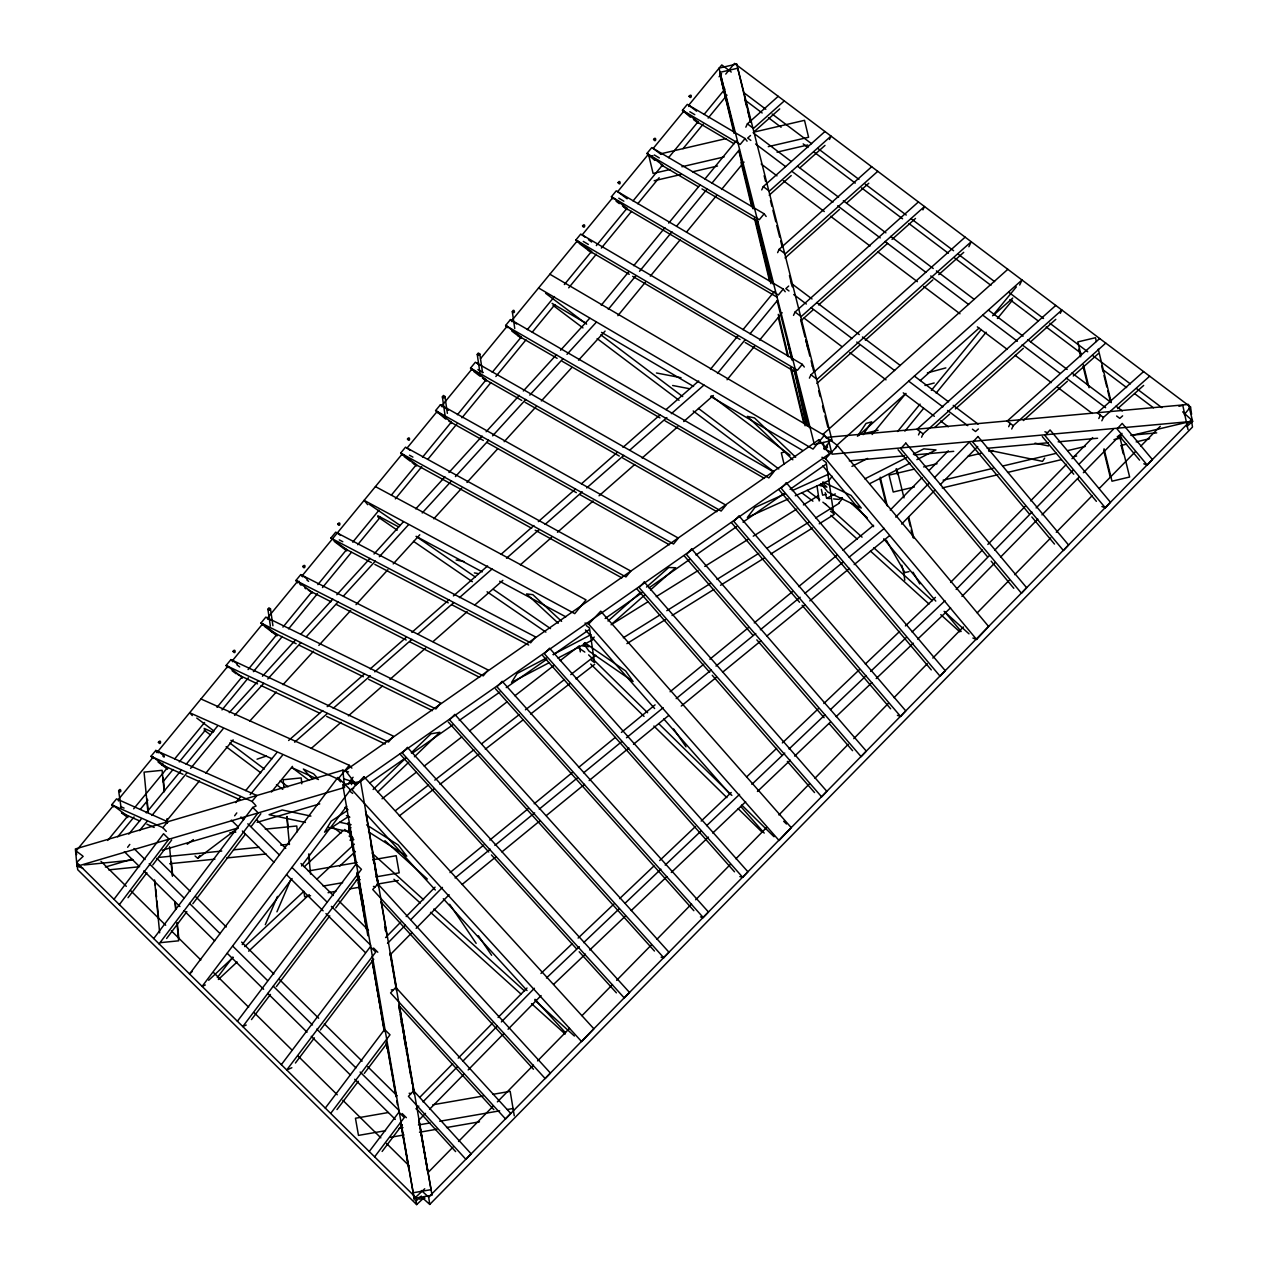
<?xml version="1.0" encoding="UTF-8"?>
<svg xmlns="http://www.w3.org/2000/svg" width="1268" height="1268" viewBox="0 0 1268 1268"><rect width="100%" height="100%" fill="white"/><g stroke="black" fill="none" stroke-linecap="round" stroke-linejoin="round"><path stroke-width="1.5" d="M265.313 924.705L277.47 896.413M276.931 911.819L290.61 879.992M745.838 127.18L747.391 123.836L778.219 96.32M761.719 189.915L763.288 186.57L824.945 131.523M829.478 139.448L831.031 136.104L769.359 191.151L763.288 186.57M777.617 252.649L779.17 249.305L871.687 166.742M793.514 315.383L795.068 312.039L918.412 201.945M809.412 378.118L810.965 374.773L965.138 237.148M922.93 209.87L924.483 206.526L801.154 316.62L795.068 312.039M826.023 448.143L829.906 439.806M835.453 448.476L837.007 445.147L1022.008 279.99L1019.678 285.015M968.895 246.737L971.225 241.728L817.052 379.354L810.965 374.773M918.507 434.924L920.061 431.596M921.551 437.222L923.104 433.878L1061.855 310.026L1060.302 313.354M1008.662 426.714L1010.216 423.385M1011.705 429.012L1013.259 425.668L1105.759 343.105M1098.817 418.519L1100.37 415.175M1101.844 420.802L1103.414 417.457L1149.664 376.184M594.216 637.011L592.362 640.007L557.983 658.044M857.437 436.24L866.028 423.433L871.75 421.848L863.159 434.655M1044.705 458.113L1042.518 461.346L988.596 450.172M195.066 856.011L197.792 858.357L199.979 855.456M127.624 847.309L129.796 844.425M113.993 899.297L163.556 833.726L168.945 839.051L119.366 904.623M128.036 897.696L146.914 872.717M152.81 864.919L171.703 839.939M234.628 815.8L236.799 812.915M153.713 938.558L252.728 807.462L256.136 805.972M159.102 943.883L258.117 812.788L252.728 807.462M166.615 938.479L186.887 911.629M192.847 903.735L245.342 834.233M251.302 826.34L260.843 813.707M348.209 783.957L350.586 780.803M353.661 788.427L350.459 789.837L202.119 986.393L205.321 984.982M217.319 977.596L232.741 957.166M242.236 944.581L292.084 878.534M301.578 865.965L346.671 806.21M237.385 1021.247L356.054 863.999L361.443 869.325L242.774 1026.557L246.198 1025.051M251.476 1019.583L270.449 994.429M276.392 986.567L329.791 915.813M335.719 907.951L359.446 876.489M281.337 1064.66L370.335 946.736L375.724 952.062L286.726 1069.986L291.862 1067.735M295.412 1063.012L314.401 1037.858M320.344 1029.996L373.743 959.226M325.29 1108.089L384.616 1029.473L390.005 1034.799L330.679 1113.415M336.987 1109.579L358.353 1081.287M364.281 1073.425L386.835 1043.548M369.242 1151.518L398.913 1112.21L404.286 1117.536L374.631 1156.844M382.128 1151.439L402.305 1124.7M832.188 476.277L828.939 480.54L795.242 495.788M150.971 756.33L155.821 750.434L256.865 795.496L252.015 801.392L150.971 756.33L152.826 758.153M111.695 804.768L116.545 798.872L167.693 821.759L162.859 827.655L111.695 804.768L113.613 806.844L113.423 805.545L76.096 850.971L76.635 854.6M226.069 665.51L230.919 659.614L393.397 736.137L388.547 742.034L226.069 665.51L227.971 667.618L227.78 666.318L157.993 751.274L158.183 752.574M260.986 623.016L265.82 617.12L440.741 703.058L435.907 708.955L260.986 623.016L262.856 625.14L262.666 623.84L232.63 660.422L232.821 661.722L230.919 659.614M295.888 580.522L300.738 574.626L488.101 669.979L483.266 675.876L295.888 580.522L297.742 582.662L298.947 581.188M330.885 538.06L335.719 532.164L535.524 636.932L530.674 642.813L330.885 538.06L346.639 549.583L346.83 550.867L334.229 541.388M400.672 453.072L405.506 447.176L630.767 571.06L625.932 576.94L400.672 453.072L402.432 455.244L402.241 453.944L302.402 575.466L302.592 576.781L300.738 574.626M435.59 410.61L440.44 404.714L678.364 538.107L673.53 544.004L435.59 410.61L445.765 419.137M470.523 368.132L475.357 362.236L725.962 505.171L721.127 511.067L470.523 368.132L472.203 370.288L472.013 368.988L441.977 405.57L442.167 406.869L440.44 404.714M505.615 325.48L510.449 319.584L773.702 472.029L768.868 477.925L505.615 325.48L507.263 327.619L507.073 326.32L480.493 358.685M510.449 319.584L512.098 321.723L511.907 320.424L577.32 240.809L577.511 242.109L575.894 239.969L580.728 234.073L802.295 364.344L804.308 367.023M585.309 237.29L582.155 234.913L612.824 197.57L613.015 198.886L611.414 196.746L616.248 190.85L783.228 289.072L785.225 291.751M654.827 160.402L646.918 153.507L651.768 147.611L764.144 213.801L766.157 216.463M690.347 117.163L682.438 110.284L687.288 104.388L745.077 138.513L747.074 141.176M158.072 762.036L167.535 769.153L167.344 767.853L153.159 757.17L118.257 799.648L118.447 800.948M267.707 619.244L267.516 617.944L297.568 581.362L311.754 592.061L311.944 593.361M451.503 423.464L451.313 422.149L437.127 411.466L407.076 448.048L410.23 450.425M662.72 166.346L662.53 165.03L648.344 154.347L617.674 191.674L627.121 198.807M693.501 119.541L698.224 123.107L698.034 121.807L683.848 111.108L653.178 148.451L661.056 154.395M688.889 106.528L688.698 105.212L721.777 64.937L731.24 72.054M719.083 76.809L721.587 73.75M725.74 74.099L734.521 63.4L1190.525 406.965L1191.587 414.256M162.827 763.304L161.622 764.778L182.988 774.304M107.701 840.446L127.608 816.227L113.423 805.545M133.695 808.81L167.344 767.853M174.667 758.93L204.576 722.506M217.05 707.338L241.966 677.001L227.78 666.318M248.068 669.583L276.852 634.523L262.666 623.84M282.954 627.105L311.754 592.061M317.84 584.627L346.639 549.583M352.726 542.165L378.958 510.243M391.447 495.027L416.427 464.627L402.241 453.944M422.513 457.209L451.313 422.149M457.415 414.731L486.199 379.671L472.013 368.988M492.253 372.317L521.259 337.003L507.073 326.32M527.329 329.617L554.481 296.569M564.355 284.539L591.506 251.492L577.32 240.809M596.34 245.596L627.01 208.269L612.824 197.57M633.081 200.883L662.53 165.03M668.601 157.644L698.034 121.807M704.105 114.421L724.947 89.045M117.734 836.832L134.059 816.941M140.336 809.301L147.88 800.124M162.954 781.77L173.003 769.533M179.279 761.894L205.67 729.782M221.995 709.906L248.369 677.778M253.394 671.66L282.288 636.488M288.581 628.849L317.46 593.678M322.484 587.559L351.379 552.388M357.671 544.733L380.273 517.217M395.347 498.863L421.737 466.751M428.013 459.095L456.908 423.924M461.932 417.806L490.827 382.635M495.851 376.517L525.998 339.824M532.275 332.168L554.893 304.653M568.698 287.82L596.34 254.186M601.365 248.068L631.512 211.36M637.788 203.72L659.154 177.726M683.024 148.673L703.122 124.201M708.146 118.082L726.992 95.148M128.781 834.138L141.255 818.954M146.248 812.883L181.165 770.373M186.158 764.303L217.335 726.342M139.48 830.619L146.961 821.505M151.954 815.435L186.871 772.925M190.612 768.376L223.041 728.894M165.791 821.854L199.472 780.866M205.701 773.274L233.138 739.862M601.254 305.208L628.738 271.748M633.731 265.678L664.955 227.654M668.712 223.089L699.936 185.08M704.929 178.994L736.153 140.986M745.077 138.513L740.227 144.409L682.438 110.284M608.307 309.344L635.775 275.885M639.532 271.32L672.008 231.79M677.001 225.704L706.973 189.217M711.966 183.131L739.45 149.687M617.865 315.669L645.349 282.225M650.341 276.139L680.314 239.652M686.559 232.044L716.547 195.557M721.54 189.471L744.015 162.098M235.769 802.644L240.73 796.621M245.691 790.582L276.678 752.843M250.161 794.64L282.384 755.395M271.415 792.024L292.496 766.363M764.144 213.801L759.31 219.697L646.918 153.507M192.292 715.564L189.661 712.727L337.97 779.059L349.271 765.301L351.886 768.139M353.09 777.252L350.824 780.01L355.642 785.241M710.445 369.289L737.992 335.751M743 329.664L774.304 291.561M783.228 289.072L778.378 294.969L611.414 196.746M717.498 373.41L745.029 339.887M750.038 333.785L777.585 300.262M348.446 830.651L350.967 827.592M727.071 379.75L754.603 346.212M759.611 340.125L782.15 312.689M802.295 364.344L797.461 370.24L575.894 239.969M549.868 274.221L824.343 435.352L813.042 449.11L538.567 287.963M823.74 448.92L827.132 444.799M872.13 434.496L905.891 393.397M838.798 503.031L842.538 498.467M897.57 431.485L920.077 404.096M931.33 390.386L981.337 329.506M992.59 315.795L1016.35 286.869M904.876 431.168L923.643 408.328M936.133 393.112L986.155 332.216M997.409 318.522L1012.419 300.247M1184.249 414.604L1190.525 406.965M156.487 752.558L157.089 751.829L155.821 750.434M229.254 712.632L258.466 680.615M262.46 676.256L295.65 639.865M300.96 634.048L332.834 599.114M336.828 594.755L370.018 558.38M374.012 554.005L403.224 521.988M415.777 508.864L444.989 476.847M448.967 472.489L482.173 436.097M486.151 431.738L519.357 395.362M523.335 390.988L556.541 354.612M560.535 350.237L589.747 318.236M234.58 715.342L263.792 683.325M267.786 678.966L300.976 642.575M306.301 636.758L338.16 601.824M343.485 596.008L375.36 561.09M379.338 556.715L408.55 524.698M422.228 512.969L451.44 480.968M455.434 476.594L488.624 440.218M492.618 435.843L525.808 399.468M529.802 395.109L562.992 358.717M566.986 354.358L596.198 322.341M433.783 518.818L461.663 488.259M466.989 482.426L497.531 448.967M504.173 441.692L536.047 406.759M541.357 400.942L571.9 367.466M578.541 360.191L605.09 331.091M249.78 721.064L276.345 691.963M282.986 684.688L313.529 651.213M318.839 645.396L350.713 610.463M356.023 604.646L387.897 569.712M393.207 563.895L419.771 534.795M825.151 449.712L827.544 447.113M821.918 457.272L825.611 458.683L837.609 445.702L988.612 626.487L976.614 639.468L972.921 638.058M1105.347 507.834L1110.483 502.271L1050.078 429.963L1044.943 435.526L1105.347 507.834L1101.892 506.518M1147.271 465.118L1152.406 459.555L1122.196 423.401L1117.06 428.964L1147.271 465.118L1143.815 463.803M900.613 716.436L905.78 710.904L738.99 515.838L733.823 521.386L900.613 716.436L897.395 715.342M588.621 624.078L600.763 611.192L791.232 827.639L779.091 840.525L588.621 624.078L584.96 623.063M742.699 877.313L747.914 871.798L549.551 648.202L544.337 653.717L742.699 877.313L739.862 876.584M663.75 957.736L668.981 952.236L454.832 714.375L449.601 719.875L663.75 957.736L661.088 957.197M703.233 917.525L708.447 912.009L502.191 681.296L496.977 686.796L703.233 917.525L700.475 916.891M385.583 937.575L400.704 922.169M406.188 916.574L435.051 887.172M387.501 943.408L405.348 925.212M410.848 919.617L442.453 887.41M390.053 954.931L412.037 932.535M416.158 928.335L449.126 894.732M890.231 510.053L922.058 477.608M928.984 470.555L948.353 450.806M895.779 517.106L928.984 483.251M934.532 477.608L969.132 442.342M901.596 524.08L934.817 490.225M940.349 484.582L977.723 446.494M419.676 1097.422L452.692 1063.757M458.208 1058.146L492.602 1023.086M498.102 1017.475L527.012 988.026M416.078 1108.882L418.82 1106.076M422.957 1101.86L457.352 1066.8M462.852 1061.189L497.262 1026.129M501.383 1021.929L534.414 988.263M418.614 1120.405L425.493 1113.383M429.63 1109.183L464.025 1074.123M468.161 1069.923L503.935 1033.452M508.072 1029.251L541.087 995.586M950.604 582.392L982.32 550.058M987.835 544.432L1025.083 506.487M1030.599 500.86L1066.467 464.31M1071.983 458.683L1092.667 437.603M956.151 589.446L989.262 555.717M994.778 550.09L1032.009 512.129M1036.146 507.913L1073.394 469.952M1078.909 464.342L1113.399 429.186M961.968 596.42L995.079 562.675M1000.595 557.064L1037.842 519.103M1041.979 514.887L1079.211 476.926M1083.363 472.71L1121.974 433.355M428.045 1172.551L453.009 1147.112M458.556 1141.454L493.22 1106.124M497.373 1101.876L533.432 1065.136M537.6 1060.888L569.49 1028.38M581.98 1015.668L612.492 984.57M616.644 980.322L651.324 944.993M656.872 939.334L691.535 904.005M695.688 899.773L730.368 864.427M735.915 858.785L766.427 827.687M778.901 814.959L809.412 783.862M814.959 778.219L848.244 744.3M853.792 738.642L888.456 703.312M894.003 697.654L927.288 663.735M932.836 658.076L963.347 626.978M977.216 612.856L1009.122 580.348M1014.654 574.689L1050.712 537.933M1056.26 532.291L1092.319 495.534M1099.261 488.465L1135.32 451.725M1140.867 446.067L1160.283 426.286M1191.429 419.771L1192.491 427.062L429.757 1204.426L428.679 1197.135L1191.429 419.771L1182.679 411.862M373.125 789.489L405.617 758.232M411.26 752.796L431.041 733.792L439.837 732.302L414.43 756.758M377.706 792.088L408.771 762.195M746.598 776.935L776.634 748.374M782.356 742.937L818.129 708.923M823.851 703.486L859.609 669.472M865.331 664.036L899.678 631.385M905.4 625.932L935.435 597.371M540.945 973.444L572.407 943.519M578.129 938.066L613.902 904.068M619.624 898.616L653.955 865.965M659.677 860.528L695.45 826.53M701.172 821.078L731.208 792.516M546.445 978.008L579.349 946.72M583.645 942.631L619.402 908.633M625.124 903.181L660.897 869.182M665.177 865.093L700.95 831.095M706.672 825.642L739.577 794.354M751.861 784.353L784.765 753.065M789.061 748.992L824.834 714.978M830.556 709.541L866.313 675.527M870.609 671.438L906.366 637.439M912.088 631.987L944.993 600.699M553.957 984.031L585.436 954.107M589.715 950.033L625.489 916.019M631.21 910.582L666.968 876.568M671.263 872.479L708.463 837.118M712.759 833.044L745.647 801.756M757.44 791.47L790.344 760.182M794.64 756.108L830.397 722.094M836.119 716.658L871.893 682.644M876.188 678.57L913.372 643.193M917.667 639.12L950.572 607.832M424.495 1197.261L416.649 1204.6L77.713 869.705L76.651 862.414L83.197 856.312M192.165 971.526L189.55 973.967L337.89 777.427L350.459 789.837M304.272 866.789L343.216 830.413M350.031 840.256L352.916 837.562M208.665 980.275L233.185 957.372M244.724 946.594L303.86 891.341L304.669 896.761L310.533 895.747M316.841 879.215L354.343 844.171M218.381 979.482L237.132 961.968M248.671 951.19L309.249 894.59M339.539 866.282L355.405 851.462M416.649 1204.6L415.587 1197.309L424.732 1188.766M416.11 1200.955L421.341 1196.073M784.306 100.901L753.461 128.417L747.391 123.836M753.287 132.474L779.725 108.889M750.529 135.502L747.692 138.038L750.846 140.415M769.185 195.209L791.216 175.555M800.029 167.693L824.992 145.408M877.757 171.323L785.257 253.885L779.17 249.305M785.082 257.943L839.416 209.458M846.755 202.896L868.786 183.242M788.68 286.061L785.843 288.597L788.997 290.974M800.98 320.677L812.725 310.2M818.605 304.954L887.616 243.345M892.022 239.414L915.512 218.445M816.877 383.411L859.466 345.403M865.331 340.157L932.868 279.863M938.748 274.633L963.712 252.348M1007.822 269.307L822.821 434.449L837.007 445.147M858.595 435.621L905.59 393.682M920.267 380.574L978.991 328.158M993.684 315.05L1012.767 298.012M1055.768 305.445L917.018 429.297L923.104 433.878M934.754 427.379L949.51 414.208M955.422 408.93L1023.324 348.32M1030.694 341.742L1055.8 319.33M978.373 428.98L975.536 431.516L972.429 429.17M1099.673 338.524L1007.172 421.087L1013.259 425.668M1023.355 420.548L1067.402 381.24M1073.283 375.994L1098.246 353.709M1143.577 371.603L1097.327 412.877L1103.414 417.457M1117.647 408.661L1143.657 385.44M1122.624 415.856L1119.787 418.377L1116.632 416.015M1186.737 426.603L1192.633 421.341L1188.481 404.429L827.877 437.27L832.03 454.182L1192.633 421.341M607.99 621.019L640.594 592.299M646.521 587.084L668.759 567.493L675.67 567.747L650.484 589.953M611.953 623.904L644.556 595.168M288.613 740.48L322.754 710.524M327.207 706.625L364.328 674.053M370.272 668.854L405.919 637.598M411.846 632.383L448.967 599.812M453.421 595.912L487.578 565.956M501.225 554.164L533.891 525.523M538.345 521.608L575.466 489.052M581.41 483.837L617.04 452.581M622.984 447.366L660.105 414.81M666.049 409.596L698.716 380.939M294.636 742.192L327.303 713.551M333.23 708.337L370.351 675.765M374.805 671.866L411.926 639.31M417.869 634.095L453.516 602.839M459.444 597.624L492.111 568.967M506.503 558.253L539.169 529.596M545.113 524.397L582.234 491.826M586.688 487.926L623.808 455.355M629.752 450.14L666.873 417.584M671.327 413.685L703.994 385.028M311.278 748.421L340.965 722.364M348.399 715.849L382.54 685.893M389.973 679.379L425.604 648.122M433.022 641.608L467.179 611.651M474.612 605.137L502.825 580.395M520.356 564.831L551.532 537.474M557.476 532.259L593.107 501.003M599.051 495.788L634.682 464.532M642.115 458.017L677.746 426.761M683.69 421.547L713.377 395.505M670.09 691.757L703.756 664.21M709.874 659.201L748.12 627.914M754.254 622.905L792.5 591.617M798.634 586.609L836.88 555.305M842.998 550.296L873.604 525.269M450.013 872.606L483.679 845.074M489.813 840.066L528.059 808.778M534.193 803.769L572.439 772.466M578.557 767.457L615.281 737.421M621.415 732.413L655.081 704.865M455.085 877.979L490.272 849.18M494.869 845.423L534.652 812.883M539.249 809.127L577.511 777.823M583.629 772.814L621.875 741.526M626.471 737.77L663.196 707.718M676.193 698.62L711.396 669.837M715.992 666.08L755.776 633.524M760.356 629.768L800.156 597.228M804.736 593.472L842.998 562.184M849.116 557.175L884.319 528.376M462.123 884.462L495.788 856.914M501.906 851.922L540.168 820.618M546.286 815.609L584.548 784.321M589.144 780.565L628.928 748.009M633.509 744.253L668.712 715.469M681.249 706.054L716.452 677.255M722.57 672.246L760.816 640.958M766.95 635.95L805.196 604.646M809.792 600.905L849.576 568.349M854.172 564.593L889.359 535.809M382.064 798.777L416.443 772.117M424.257 766.062L461.758 736.962M469.572 730.907L507.073 701.806M514.887 695.752L553.942 665.446M560.202 660.596L578.953 646.062M395.743 810.41L428.552 784.955M434.813 780.105L473.867 749.8M481.681 743.745L519.183 714.645M525.443 709.795L564.498 679.49M570.743 674.639L595.754 655.255M399.357 815.879L433.735 789.203M439.98 784.353L479.05 754.048M485.295 749.198L522.796 720.113M530.61 714.058L569.681 683.753M575.926 678.903L594.676 664.353M187.22 844.266L193.386 839.606M197.792 858.357L237.877 828.115M370.018 782.768L405.697 757.836M412.179 753.303L452.724 724.979M459.222 720.446L499.766 692.122M506.249 687.589L546.793 659.265M553.276 654.732L588.954 629.8M605.169 618.483L642.48 592.41M648.962 587.892L689.507 559.553M695.989 555.019L736.534 526.696M743.016 522.162L783.561 493.838M790.059 489.305L825.737 464.389M347.305 810.648L331.154 821.188L324.56 832.173L348.811 816.354M611.081 624.775L647.869 601.84M656.238 596.626L698.05 570.584M704.739 566.416L748.215 539.312M753.24 536.19L796.732 509.086M803.421 504.918L818.462 495.55M623.301 637.772L660.105 614.853M666.794 610.685L710.27 583.581M716.959 579.413L758.771 553.355M767.14 548.156L808.952 522.099M815.641 517.93L839.051 503.333M626.899 643.637L665.367 619.672M672.056 615.503L713.868 589.446M720.557 585.277L764.049 558.189M770.738 554.021L812.55 527.964M819.239 523.795L834.281 514.412M546.365 658.076L517.154 673.419L511.575 682.39L549.393 662.562M553.244 654.478L591.062 634.634M851.969 466.386L867.581 458.445M825.23 492.681L826.625 498.308L835.295 493.902M864.792 478.892L906.446 457.685M913.388 454.15L923.801 448.856L935.99 449.934L916.907 459.65M842.269 497.627L838.798 499.402L833.583 498.926M870.038 483.504L909.964 463.185M785.082 493.854L754.92 507.501L747.359 517.471L788.141 499.006M792.167 490.653L829.415 473.788M257.055 759.183L266.407 756.029M348.51 771.911L342.867 770.167L75.367 848.958L77.047 866.282L82.689 868.025M77.047 866.282L344.563 787.491L342.867 770.167M105.371 867.027L131.935 859.213M162.288 850.273L238.178 827.925M257.15 822.33L319.758 803.896M927.368 372.887L945.865 367.894M924.974 385.488L934.215 382.984M914.022 469.192L889.058 475.12L893.211 492.032L914.323 487.023M923.611 466.925L937.052 463.723M967.769 456.432L981.21 453.247M988.897 451.424L992.733 450.505M1178.955 406.299L1182.79 405.38L1188.005 429.583M943.123 480.176L993.05 468.336M1002.639 466.053L1056.402 453.294M1067.91 450.552L1085.202 446.447M1113.986 439.616L1121.673 437.793M1131.278 435.51L1186.943 422.292M942.267 487.926L997.948 474.707M1007.553 472.425L1061.3 459.666M1072.823 456.924L1076.659 456.02M1120.817 445.544L1126.57 444.165M1136.176 441.882L1149.616 438.696M904.781 580.158L903.719 572.867L909.013 571.614M652.861 155.647L649.026 156.535L653.099 173.462L670.376 169.452M660.549 153.856L725.819 138.656M754.603 131.951L804.514 120.333L808.588 137.261L768.281 146.644M681.899 166.758L724.123 156.931M654.161 180.753L681.043 174.493M692.55 171.814L717.514 166.013M777.015 152.144L807.732 144.996M785.114 451.915L781.326 452.803L784.036 464.088M864.808 433.371L878.09 430.28M826.181 494.361L822.647 495.186L821.363 489.432M308.393 870.973L357.164 862.494M372.776 859.783L396.187 855.71L399.198 872.844L375.788 876.917M323.118 886.078L342.629 882.686M356.292 880.309L360.191 879.627M328.079 892.688L335.893 891.325M349.54 888.947L359.304 887.251M376.85 884.208L398.31 880.467M388.341 1112.527L355.452 1118.249L358.479 1135.399L385.551 1130.691M432.816 1104.793L483.108 1096.043M492.776 1094.363L510.18 1091.336L514.269 1115.777M399.103 1128.33L402.97 1127.648M418.44 1124.97L430.042 1122.941M439.711 1121.261L499.671 1110.831M507.406 1109.484L513.207 1108.486M390.481 1137.301L404.032 1134.939M419.502 1132.245L436.905 1129.217M446.574 1127.537L479.462 1121.831M414.161 1198.339L432.039 1195.233L360.619 781.548L342.74 784.654L414.161 1198.339L413.558 1195.756M419.613 1199.116L424.97 1198.181M229.888 832.743L235.785 832.141M265.297 829.161L296.775 825.991L297.33 831.76M84.037 864.966L133.219 860.005M158.785 857.422L221.726 851.066M233.534 849.861L259.116 847.278M280.751 845.106L288.613 844.298M108.699 869.88L138.212 866.884M169.69 863.714L214.926 859.149M226.734 857.945L266.074 853.982M160.608 942.631L178.677 940.808L176.949 923.167M849.291 460.855L904.464 455.83M914.323 454.943L953.726 451.345M987.233 448.301L1048.319 442.738M1058.162 441.835L1097.581 438.252M1117.282 436.461L1121.229 436.097M1131.072 435.209L1156.701 432.864M826.625 498.308L830.096 498.625M582.694 645.935L588.954 646.68L584.627 642.686L625.631 670.931L633.112 681.518L588.954 651.086L583.597 643.526M353.106 782.324L357.814 783.085M373.458 886.427L375.344 886.728M391.321 989.848L393.207 990.15M409.168 1093.27L411.054 1093.571M456.147 560.028L463.882 561.502M474.391 572.898L478.258 573.643M656.444 372.982L681.011 377.706M672.658 385.488L689.665 388.753M1034.989 443.166L1048.477 445.956M310.914 816.101L282.209 809.967L269.085 814.706L305.429 822.456M339.618 822.235L351.109 824.691M328.396 827.37L351.363 832.268M819.841 485.565L826.942 487.118L822.678 483.06M343.707 778.837L351.236 781.167L351.68 783.101M1044.927 431.754L1047.511 432.737M826.768 450.33L831.602 452.185M200.962 698.969L349.271 765.301M204.1 728.387L213.024 732.381M230.903 740.385L271.986 758.755M291.64 767.552L318.442 779.535M186.554 775.889L239.985 799.712M120.523 806.527L124.058 808.112M121.665 812.915L139.718 820.982M146.945 824.216L154.173 827.449M346.402 815.593L349.841 817.194M238.019 674.687L257.531 683.88M261.065 685.544L319.599 713.123M326.7 716.452L385.234 744.031M822.853 481.919L851.066 495.439L861.273 508.072L827.766 492.016L820.967 483.599M271.368 631.543L296.141 643.716M299.676 645.46L363.377 676.763M368.687 679.379L432.404 710.666M308.251 590.159L330.996 601.729M336.242 604.408L406.204 640.007M409.707 641.782L479.653 677.381M339.285 539.883L342.788 541.721M343.406 547.903L371.365 562.564M374.852 564.387L448.254 602.871M451.757 604.709L528.645 645.016M375.423 486.595L586.038 599.875L574.737 613.633L364.122 500.337L367.704 504.68M377.801 515.711L398.691 526.949M416.094 536.316L482.236 571.884M499.655 581.251L565.797 616.834M409.453 455.212L412.908 457.098M411.989 462.455L531.672 528.265M535.144 530.167L621.859 577.859M448.904 421.166L483.346 440.471M486.785 442.405L576.354 492.634M579.809 494.552L669.377 544.78M477.909 369.543L483.076 372.491M482.363 377.943L521.734 400.403M525.158 402.352L619.307 456.052M622.731 458.002L716.864 511.701M517.724 335.513L557.127 358.337M562.279 361.317L659.946 417.869M665.082 420.849L764.461 478.401M654.288 154.965L659.344 157.945M661.088 164.824L698.573 186.903M701.981 188.916L758.201 222.027M618.784 198.204L623.856 201.184M623.84 207.033L777.284 297.298M583.28 241.427L588.352 244.423M588.32 250.256L629.245 274.332M632.653 276.329L740.084 339.491M745.204 342.503L796.367 372.586M552.087 303.369L586.181 323.388M601.523 332.39L693.58 386.439M710.619 396.44L802.676 450.489M689.792 111.727L694.785 114.675M696.671 121.665L734.029 143.728M366.595 824.866L398.2 844.979L406.759 856.185L368.497 831.84M369.147 504.204L400.197 525.491M416.522 536.697L475.357 577.035M493.315 589.366L550.502 628.579M578.287 647.631L584.817 652.101M377.61 516.71L397.217 530.151M413.542 541.357L472.362 581.695M487.07 591.776L545.89 632.114M157.089 751.829L158.262 752.701M162.938 756.235L164.111 757.107M743.745 92.612L765.824 109.254M772.149 114.009L811.583 143.728M817.892 148.483L858.927 179.39M865.236 184.145L906.255 215.053M910.995 218.619L953.584 250.715M958.323 254.282L994.619 281.623M1008.821 292.322L1043.532 318.49M1049.841 323.245L1087.706 351.775M1092.445 355.341L1130.311 383.871M1136.619 388.626L1161.868 407.646M744.807 99.903L762.163 112.979M768.471 117.734L781.088 127.244M803.183 143.886L807.922 147.453M814.23 152.208L855.25 183.115M861.558 187.87L902.578 218.778M908.902 223.533L948.337 253.251M954.661 258.006L990.942 285.348M1009.883 299.613L1038.286 321.01M1046.163 326.954L1080.875 353.106M1102.97 369.749L1126.634 387.58M1134.527 393.54L1153.452 407.805M753.366 132.966L791.232 161.496M797.556 166.251L838.576 197.174M843.315 200.74L885.904 232.837M890.643 236.403L933.248 268.499M936.402 270.877L974.268 299.406M988.454 310.105L1023.102 336.194M1027.825 339.761L1067.196 369.416M1071.92 372.982L1111.291 402.638L1098.262 349.16M1116.014 406.204L1122.307 410.943M755.585 143.981L785.558 166.568M791.882 171.323L832.902 202.23M837.641 205.796L880.23 237.893M884.969 241.459L925.989 272.382M930.728 275.948L968.594 304.478M982.779 315.161L1017.427 341.266M1022.151 344.817L1059.937 373.299M1066.245 378.038L1105.617 407.71M688.698 105.212L696.576 111.156M761.196 163.984L776.967 175.872M783.275 180.627L824.311 211.55M830.619 216.305L870.07 246.024M877.947 251.967L917.398 281.686M923.706 286.441L960.003 313.782M977.343 326.859L1007.267 349.397M1015.145 355.325L1051.362 382.619M1057.655 387.358L1092.303 413.463M791.517 283.525L812.011 298.963M816.735 302.529L859.292 334.594M862.446 336.971L900.28 365.469M914.371 376.089L948.575 401.861M953.235 405.364L978.104 424.114M793.72 294.525L806.337 304.035M811.06 307.601L852.048 338.477M856.772 342.043L894.606 370.541M908.696 381.161L942.901 406.917M947.561 410.436L967.769 425.668M804.055 318.094L841.873 346.592M849.766 352.536L886.015 379.845M903.26 392.842L934.357 416.269M940.571 420.96L948.337 426.809M616.105 201.216L619.323 203.625M622.477 206.002L627.2 209.569L627.01 208.269M588.463 239.668L591.617 242.045M579.048 243.282L591.696 252.808L591.506 251.492M823.075 460.173L826.229 462.535L833.678 513.556L830.524 511.178M711.332 395.87L790.091 455.212M545.668 293.32L586.624 324.164M600.794 334.847L682.707 396.567M698.462 408.439L778.79 468.97M807.145 490.32L819.746 499.814M822.9 502.191L826.054 504.569M553.022 305.35L582.963 327.905M597.133 338.572L679.046 400.292M693.216 410.975L773.559 471.506M801.915 492.872L812.931 501.177M511.907 320.424L516.647 323.99M511.749 331.011L521.449 338.318L521.259 337.003M476.863 363.092L480.017 365.469M473.788 371.476L480.096 376.231M483.251 378.609L486.389 380.986L486.199 379.671M441.977 405.57L448.27 410.325M404.001 456.432L410.309 461.187M413.463 463.565L416.617 465.927L416.427 464.627M586.307 625.584L589.462 627.961L594.502 662.578L591.348 660.2M337.367 533.051L340.506 535.413M302.402 575.466L307.141 579.032M306.967 580.078L308.615 581.315M299.93 584.326L301.023 585.15M304.859 588.035L305.953 588.859M267.516 617.944L270.67 620.321M264.283 626.218L277.042 635.839L276.852 634.523M232.63 660.422L237.354 663.988M236.942 664.844L239.7 666.92M232.107 670.74L236.244 673.847M349.524 791.01L352.678 793.388M293.003 768.313L308.742 780.169M344.928 807.431L348.066 809.808M196.762 718.068L214.054 731.097M229.793 742.953L264.394 769.026M280.133 780.882L287.994 786.81M344.642 829.478L350.935 834.217M349.096 836.087L353.82 839.654M204.116 730.099L210.409 734.838M226.132 746.693L260.748 772.767M276.472 784.623L282.764 789.362M333.119 827.291L340.981 833.219M157.993 751.274L164.301 756.013M121.49 812.788L127.799 817.527L127.608 816.227M76.096 850.971L82.404 855.71M851.145 503.238L867.249 517.804M825.436 504.062L862.066 537.172M873.779 547.76L932.392 600.731M944.105 611.334L969.006 633.841M830.905 515.331L857.263 539.169M870.45 551.073L929.048 604.043M940.777 614.647L959.813 631.86M384.901 840.684L427.348 879.057M372.38 853.427L423.623 899.741M433.862 908.997L524.619 991.037M534.858 1000.293L574.388 1036.019M393.936 879.247L420.294 903.054M430.534 912.326L521.291 994.35M531.53 1003.622L565.195 1034.054M421.388 1190.541L428.679 1197.135M422.45 1197.832L429.757 1204.426M561.613 621.336L532.845 594.676L526.585 593.915L558.237 623.254M763.352 245.089L760.578 242.473L772.909 283.81M795.686 457.272L754.46 417.917L747.343 416.364L792.833 459.793M783.672 821.268L786.493 824.01M588.606 654.874L647.599 712.743M658.837 723.759L731.874 795.401M741.717 805.037L774.019 836.721M590.682 664.052L644.065 716.404M653.892 726.041L726.944 797.667M738.182 808.699L762.052 832.109M256.802 819.841L285.728 848.419M300.992 863.508L333.341 895.477M338.968 901.025L368.497 930.221M240.936 816.988L243.694 819.714M247.815 823.804L279.499 855.092M292.005 867.455L327.176 902.198M331.392 906.366L370.763 945.278M373.584 948.052L377.801 952.236M231.347 820.127L238.241 826.942M242.378 831.015L274.046 862.319M286.552 874.682L323.118 910.82M325.939 913.594L365.311 952.506M156.836 858.325L190.184 891.277M195.748 896.761L226.306 926.971M241.633 942.108L273.856 973.951M279.451 979.482L318.68 1018.236M324.291 1023.783L362.109 1061.158M367.72 1066.689L397.138 1095.758M133.964 848.546L145.075 859.53M149.244 863.651L183.987 897.966M189.534 903.45L220.109 933.66M232.662 946.055L267.675 980.671M273.286 986.203L312.499 1024.956M316.715 1029.109L355.928 1067.878M360.128 1072.031L399.357 1110.784M402.162 1113.542L406.362 1117.694M124.343 851.652L139.638 866.757M143.807 870.862L179.929 906.557M184.098 910.678L214.657 940.888M227.21 953.282L263.633 989.278M267.833 993.43L307.062 1032.184M311.262 1036.336L350.475 1075.09M354.691 1079.242L395.315 1119.39M100.98 861.321L126.293 886.332M130.525 890.501L165.68 925.244M171.307 930.791L200.835 959.971M213.499 972.477L248.655 1007.22M254.282 1012.783L292.242 1050.3M297.869 1055.864L337.256 1094.775M342.883 1100.323L380.844 1137.84M386.471 1143.403L408.978 1165.641M76.651 862.414L415.587 1197.309M337.97 779.059L340.585 781.896M252.015 801.392L255.486 805.148M162.859 827.655L166.314 831.412M366.214 814.199L435.32 889.993M443.293 898.727L527.028 990.546M535.001 999.295L565.576 1032.818M380.891 901.96L533.448 1069.241M398.707 1005.334L493.854 1109.659M416.427 1108.597L455.624 1151.582M399.689 753.715L488.766 852.017M491.429 854.949L576.528 948.829M579.175 951.761L616.406 992.844M317.539 778.156L313.671 773.86L303.369 769.042L312.404 779.059M448.254 721.999L654.462 951.048M495.471 688.793L693.85 910.693M542.72 655.604L734.505 871.798M585.467 629.958L654.621 708.527M663.75 718.908L730.289 794.529M740.718 806.385L764.208 833.076M637.138 589.176L709.652 672.309M712.236 675.273L782.166 755.443M787.349 761.386L814.531 792.563M684.355 555.97L752.938 635.347M756.822 639.849L824.105 717.72M829.288 723.711L852.571 750.672M731.557 522.749L799.553 602.268M802.121 605.264L890.643 708.796M778.742 489.496L931.283 669.9M1119.438 436.018L1139.583 460.125M1042.28 436.557L1073.742 474.216M1077.531 478.733L1096.392 501.336M970.163 443.118L1029.315 513.936M1031.835 516.948L1054.485 544.067M898.045 449.696L987.392 556.652M991.164 561.169L1013.814 588.289M825.611 458.683L976.614 639.468M822.837 465.879L873.604 526.648M883.748 538.805L935.784 601.095M944.66 611.715L961.16 631.464M824.343 435.352L826.577 438.332M673.657 728.957L686.004 746.836M478.385 935.736L491.635 955.295M449.649 904.258L476.15 943.36M913.039 572.185L919.76 583.93M886.395 540.247L904.67 572.122M806.083 339.808L808.952 351.109M447.382 413.352L444.925 396.456L443.404 395.473L442.358 396.852L445.084 415.524M272.921 625.726L270.464 608.83L268.959 607.847L267.897 609.147L270.353 626.043M790.582 281.116L792.262 286.758M745.172 100.822L746.63 106.591M747.597 110.427L750.513 121.95M764.144 175.729L765.603 181.482M770.469 200.693L771.927 206.446M772.909 210.298L775.826 221.821M776.793 225.656L779.709 237.179M780.692 241.015L782.15 246.784M789.441 275.584L790.915 281.353M800.647 319.758L805.021 337.034M805.988 340.87L809.887 356.245M812.312 365.85L813.787 371.603M818.653 390.813L820.111 396.567M822.536 406.172L823.994 411.926M824.977 415.777L827.893 427.3M722.142 83.815L734.299 131.824M739.165 151.035L753.763 208.649M756.695 220.172L772.751 283.541M777.125 300.817L792.215 360.35M794.64 369.955L809.238 427.57M1096.376 341.536L1095.441 337.716L1077.784 341.916L1081.065 355.262M1119.343 435.035L1129.645 477.022L1111.988 481.206L1104.032 448.777M1101.654 365.992L1103.065 371.714M1104 375.534L1106.821 386.994M1107.756 390.798L1110.562 402.257M1121.34 446.146L1123.21 453.77M1083.411 364.804L1089.038 387.707M1078.846 349.191L1080.732 356.831M1083.062 366.373L1087.754 385.456M1103.683 450.33L1110.245 477.053M896.936 469.176L903.989 497.88M908.68 517.011L913.863 538.06M896.127 468.811L897.538 474.549M908.348 518.549L910.218 526.204M911.153 530.04L913.039 537.695M880.23 477.196L887.267 505.884M901.833 565.211L903.719 572.867M879.881 478.733L885.983 503.618M750.656 122.013L737.722 68.218L720.034 72.339L734.362 131.888M738.99 151.098L752.859 208.729M755.617 220.252L770.881 283.636M778.267 314.369L788.427 356.625M791.2 368.164L805.069 425.779M721.112 79.63L734.045 133.409M740.972 162.225L751.607 206.399M754.381 217.922L769.628 281.322M778.409 317.824L787.65 356.229M790.424 367.768L803.817 423.464M482.553 372.744L479.811 353.978L478.305 353.011L477.244 354.374L479.97 373.046M477.259 354.469L478.781 355.452L479.827 354.073M442.374 396.947L443.879 397.914L444.925 396.551M267.913 609.322L269.434 610.288L270.48 608.925M811.092 360.698L812.392 366.452M805.957 339.919L807.668 347.575M792.135 359.066L787.84 342.106L791.723 359.367M794.719 370.573L807.177 426.159M793.863 368.956L806.337 424.542M823.217 442.484L824.469 448.745M720.05 73.37L721.793 82.071M370.811 844.646L371.524 848.466M372.237 852.27L378.625 886.57M373.315 859.498L374.028 863.318M374.742 867.122L378.292 886.173M348.32 822.995L356.134 864.903M357.544 872.527L363.948 908.348L357.211 872.146M355.785 864.522L348.145 822.805M384.695 926.75L385.377 930.649M398.77 1006.586L399.468 1010.485M400.149 1014.384L403.24 1031.914M403.921 1035.797L408.391 1061.126M409.073 1065.009L412.163 1082.539M412.861 1086.438L414.24 1094.221M419.042 1121.483L431.057 1189.653L413.178 1192.76L400.815 1122.655M401.211 1021.675L401.893 1025.558M402.59 1029.457L403.272 1033.357M403.953 1037.256L405.681 1046.988M406.362 1050.887L407.044 1054.77M407.741 1058.669L410.832 1076.199M411.514 1080.098L412.211 1083.981M412.892 1087.881L413.574 1091.78M420.453 1130.723L427.665 1171.616M356.847 873.383L367.831 935.705M372.301 961.017L384.664 1031.122M386.724 1042.803L396.012 1095.393M358.258 882.623L366.5 929.365M371.999 960.51L384.363 1030.63M386.423 1042.312L396.044 1096.836M396.726 1100.735L397.407 1104.618M400.498 1122.148L401.195 1126.047M401.877 1129.947L408.756 1168.89M365.469 810.838L378.26 885.001M381.303 902.562L387.358 937.686M390.053 953.298L396.456 990.371M399.151 1005.984L414.303 1093.793M419.026 1121.102L427.791 1171.838M390.877 954.249L396.678 988.992M399.578 1006.364L406.996 1050.76M381.208 901.516L381.842 905.225M372.317 959.987L384.236 1031.423M386.169 1042.993L387.136 1048.794M512.304 311.706C515.981 315.288 514.158 307.094 512.304 311.706L514.745 328.523M118.653 790.931C122.394 794.465 120.603 786.223 118.653 790.931L121.094 807.732M817.004 485.866L819.207 500.971M683.848 111.108L684.038 112.424M648.344 154.347L648.534 155.647M579.476 646.125L580.316 651.895M437.127 411.466L437.317 412.766M413.447 1194.583L414.24 1200.051M352.155 836.737L352.694 840.383M297.568 581.362L297.758 582.678M241.966 677.001L242.156 678.317M153.159 757.17L153.349 758.47M351.236 781.167L351.569 784.623M308.948 853.903L309.709 861.764M301.784 783.814L301.213 777.918L283.16 779.741L283.921 787.602M308.647 854.474L310.565 874.096M287.075 816.481L288.232 828.258M286.774 817.036L289.453 844.52M163.176 777.601L164.507 791.327M167.17 818.763L167.55 822.678M171.354 861.875L172.686 875.586M175.349 903.022L175.935 908.902M177.266 922.629L178.788 938.304M164.206 791.866L162.114 770.31L144.061 772.133L147.865 811.33M166.869 819.302L167.249 823.233M169.532 846.739L172.385 876.14M174.857 901.611L175.618 909.457M147.025 799.03L148.356 812.74M155.013 881.339L155.393 885.254M155.774 889.169L156.535 897.015M156.915 900.93L158.627 918.571M154.522 879.929L159.657 932.836M158.389 742.287C161.052 746.583 161.496 738.055 158.389 742.287M233.011 651.435C235.896 655.667 235.753 647.251 233.027 651.356M302.798 566.495C305.017 570.869 306.365 562.564 302.798 566.4M337.748 524.064C340.125 528.471 340.997 520.038 337.763 523.985M407.472 439.061C410.198 443.372 410.277 434.924 407.472 438.982M582.535 225.926C584.976 230.3 585.8 221.852 582.551 225.847M618.055 182.703C621.114 186.903 620.48 178.55 618.071 182.608M653.575 139.464C656.301 143.744 656.507 135.327 653.575 139.385M689.079 96.241C691.345 100.616 692.645 92.295 689.079 96.241M905.827 443.103L900.692 448.666L1021.501 593.297L1026.636 587.718L905.827 443.103M977.961 436.525L972.825 442.088L1063.424 550.566L1068.559 545.002L977.961 436.525M786.35 482.759L781.199 488.307L940.095 676.224L945.246 670.677L786.35 482.759M691.631 548.933L686.448 554.465L861.13 756.663L866.313 751.116L691.631 548.933M644.271 582.028L639.088 587.544L821.664 796.875L826.847 791.343L644.271 582.028M407.472 747.47L402.241 752.97L624.284 997.964L629.514 992.464L407.472 747.47M363.932 776.666L351.696 789.489L581.632 1041.614L593.868 1028.792L363.932 776.666M377.959 883.986L372.729 889.47L545.177 1078.561L550.423 1073.077L377.959 883.986M395.822 987.392L390.576 992.892L505.552 1118.962L510.782 1113.462L395.822 987.392M413.669 1090.813L408.439 1096.313L465.911 1159.348L471.157 1153.848L413.669 1090.813M818.985 439.647L345.435 770.5L355.991 784.543L829.526 453.69L818.985 439.647M736.676 64.018L719.004 68.139L814.389 444.545L832.062 440.424L736.676 64.018"/></g></svg>
